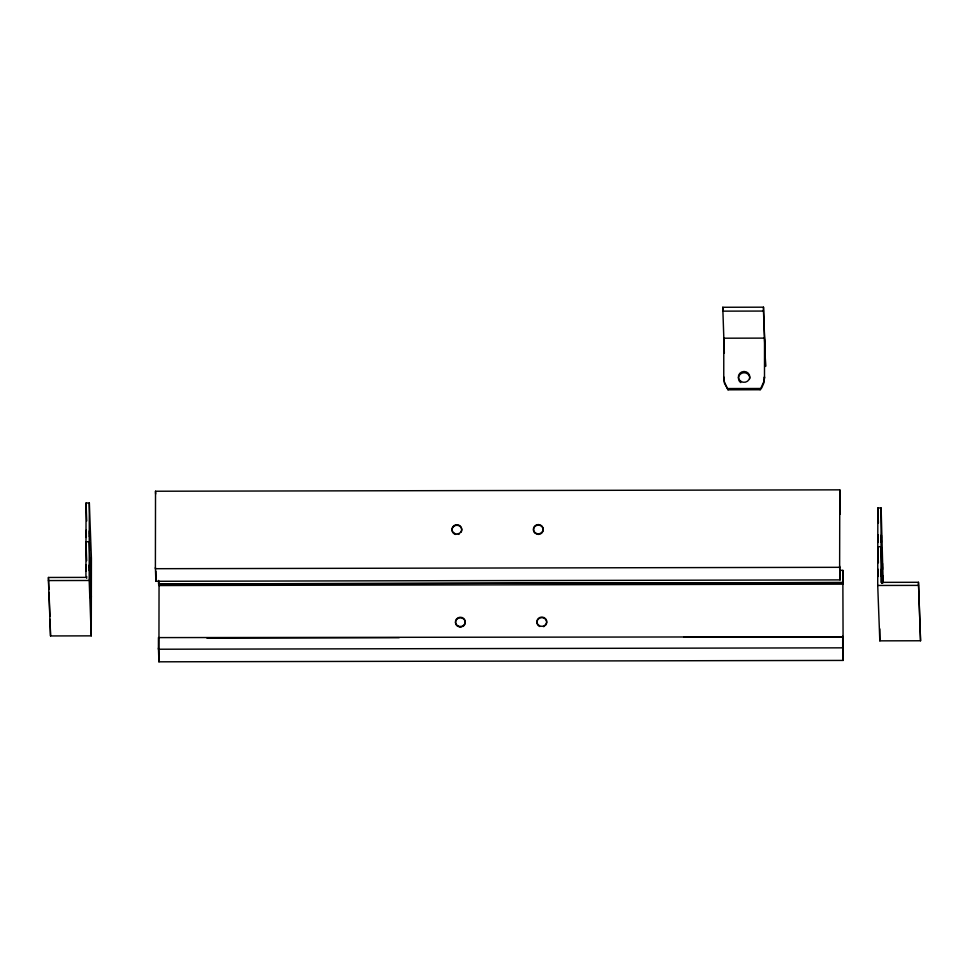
<?xml version="1.0" encoding="UTF-8"?>
<svg xmlns="http://www.w3.org/2000/svg" width="969" height="969" viewBox="0 0 969 969"><rect width="100%" height="100%" fill="white"/><g stroke="black" fill="none" stroke-linecap="round" stroke-linejoin="round"><path stroke-width="1.45" d="M86.193 567.664C86.289 557.26 86.193 578.529 86.289 568.125M89.451 567.664C89.548 557.272 89.451 578.481 89.548 568.113M90.081 546.552C89.984 557.127 90.081 535.627 89.996 546.225M90.589 595.148C90.505 605.649 90.589 584.271 90.505 594.772M881.79 551.167C881.887 540.69 881.79 562.02 881.875 551.555M882.456 566.683C882.359 577.088 882.456 555.855 882.359 566.247M882.844 578.796C882.929 568.452 882.832 589.649 882.929 579.305M48.45 580.564L48.45 577.463L85.926 577.391L86.059 503.008L89.318 503.008L91.413 558.386L91.268 635.858L50.545 635.943L48.45 580.564L89.184 580.479L91.268 635.858M50.545 635.943L50.037 619.373M89.184 580.479L89.318 503.008M839.796 492.204L840.232 514.054L839.784 489.842L155.524 491.235L155.391 568.706L839.639 567.313L840.123 579.898L155.864 581.291L155.415 567.507M155.864 581.291L155.888 571.129M683.775 637.117L842.727 636.79L158.456 637.602L158.431 649.23L842.691 647.837L843.163 660.422L158.916 661.815L158.456 648.019M839.796 570.366L842.824 570.366L842.824 582.563L158.577 583.956L158.553 580.467M158.916 661.815L159.049 584.331M764.565 339.38L765.583 366.439L763.499 307.185L722.765 307.27L722.765 311.146L763.487 311.061L764.517 338.12L764.493 378.116L763.79 383.13L761.743 387.806L760.18 389.744L728.034 389.817L724.449 383.215L723.71 376.941L724.4 381.956L728.034 389.817M723.758 378.201L723.782 338.205L764.517 338.12M763.487 311.061L763.499 307.185M839.639 567.313L839.784 489.842M840.123 579.898L839.663 566.114M842.691 647.837L842.703 636.221M843.163 660.422L842.824 570.366M881.112 507.974L880.991 582.357L918.455 582.284L920.55 640.763L879.816 640.848L877.72 585.458L877.853 507.986L881.112 507.974L883.171 582.732M879.816 640.848L879.84 628.929M920.55 640.763L918.455 582.284M86.677 578.323L86.725 576.531M881.742 582.841L881.778 581.17L881.814 583.168M878.096 535.142L878.12 542.422M881.354 535.13L881.378 542.422M760.18 389.744L763.742 381.871L764.444 376.856L764.493 378.116M727.985 388.557L760.132 388.496M877.72 585.458L918.455 585.385M206.918 638.086L399.18 637.699M881.366 535.154L881.402 538.376M881.366 542.398L881.318 539.176M878.096 535.154L878.144 538.389M878.108 542.41L878.059 539.176M882.42 583.156L881.051 546.722L877.793 546.722L878.399 562.759M877.853 507.986L878.423 522.957M842.836 572.727L843.272 584.15L159.025 585.542L158.855 581.255M842.824 582.563L158.577 583.956M842.715 646.638L843.139 658.06M722.765 307.27L724.34 352.995M155.524 491.235L155.634 494.033M91.34 597.122L89.245 541.744L85.987 541.744L86.701 560.7M86.059 503.008L86.738 520.971M48.45 577.463L48.91 589.443M49.019 592.434L49.928 616.381M91.062 608.023C90.941 597.546 91.11 618.937 90.977 608.314M90.02 579.523C89.887 569.421 90.069 590.375 89.935 580.189M89.596 533.931C89.511 544.578 89.608 523.018 89.511 533.677M455.709 534.452A4.893 4.651 -2.2 0 1 452.257 528.444A4.893 4.651 -2.2 0 1 458.858 525.683A4.893 4.651 -2.2 0 1 461.159 532.163M459.403 533.907A4.893 4.651 -2.2 0 1 458.24 534.391M535.542 533.592A4.893 4.651 -2.2 0 1 535.881 525.755A4.893 4.651 -2.2 0 1 543.209 529.34A4.893 4.651 -2.2 0 1 536.669 534.149M740.825 382.598A5.705 5.426 -2.2 0 1 738.947 380.442M738.511 379.097A5.705 5.426 -2.2 0 1 743.913 372.738A5.705 5.426 -2.2 0 1 749.8 378.649M539.745 626.507A4.893 4.651 -2.2 0 1 537.613 619.966A4.893 4.651 -2.2 0 1 544.663 618.488A4.893 4.651 -2.2 0 1 545.559 625.296M544.614 626.107A4.893 4.651 -2.2 0 1 543.488 626.664M457.84 626.446A4.893 4.651 -2.2 0 1 456.702 619.409A4.893 4.651 -2.2 0 1 464.187 619.542A4.893 4.651 -2.2 0 1 462.722 626.531M461.535 626.979A4.893 4.651 -2.2 0 1 459.003 626.931M90.65 561.681L90.614 565.145L90.601 557.829L90.65 561.681M878.084 573.394L878.059 576.507L878.035 569.227L878.084 573.394M881.342 573.394L881.318 576.507L881.293 569.227L881.342 573.394M91.122 574.859C91.025 586.548 91.038 559.973 91.122 574.859M86.265 531.86L86.302 537.468L86.289 530.14L86.265 531.86M535.518 533.011A4.893 4.651 -2.2 0 0 543.185 529.571A4.893 4.651 -2.2 0 0 536.245 524.992A4.893 4.651 -2.2 0 0 535.518 533.011M454.497 533.434A4.893 4.651 -2.2 0 0 461.741 529.244A4.893 4.651 -2.2 0 0 454.328 525.392A4.893 4.651 -2.2 0 0 454.497 533.434M740.776 381.338A5.705 5.426 -2.2 0 0 749.752 377.389A5.705 5.426 -2.2 0 0 741.697 371.987A5.705 5.426 -2.2 0 0 740.776 381.338M457.816 625.865A4.893 4.651 -2.2 0 0 465.241 621.977A4.893 4.651 -2.2 0 0 458.01 617.81A4.893 4.651 -2.2 0 0 457.816 625.865M538.655 625.271A4.893 4.651 -2.2 0 0 546.625 622.534A4.893 4.651 -2.2 0 0 540.157 617.35A4.893 4.651 -2.2 0 0 538.655 625.271"/></g></svg>
